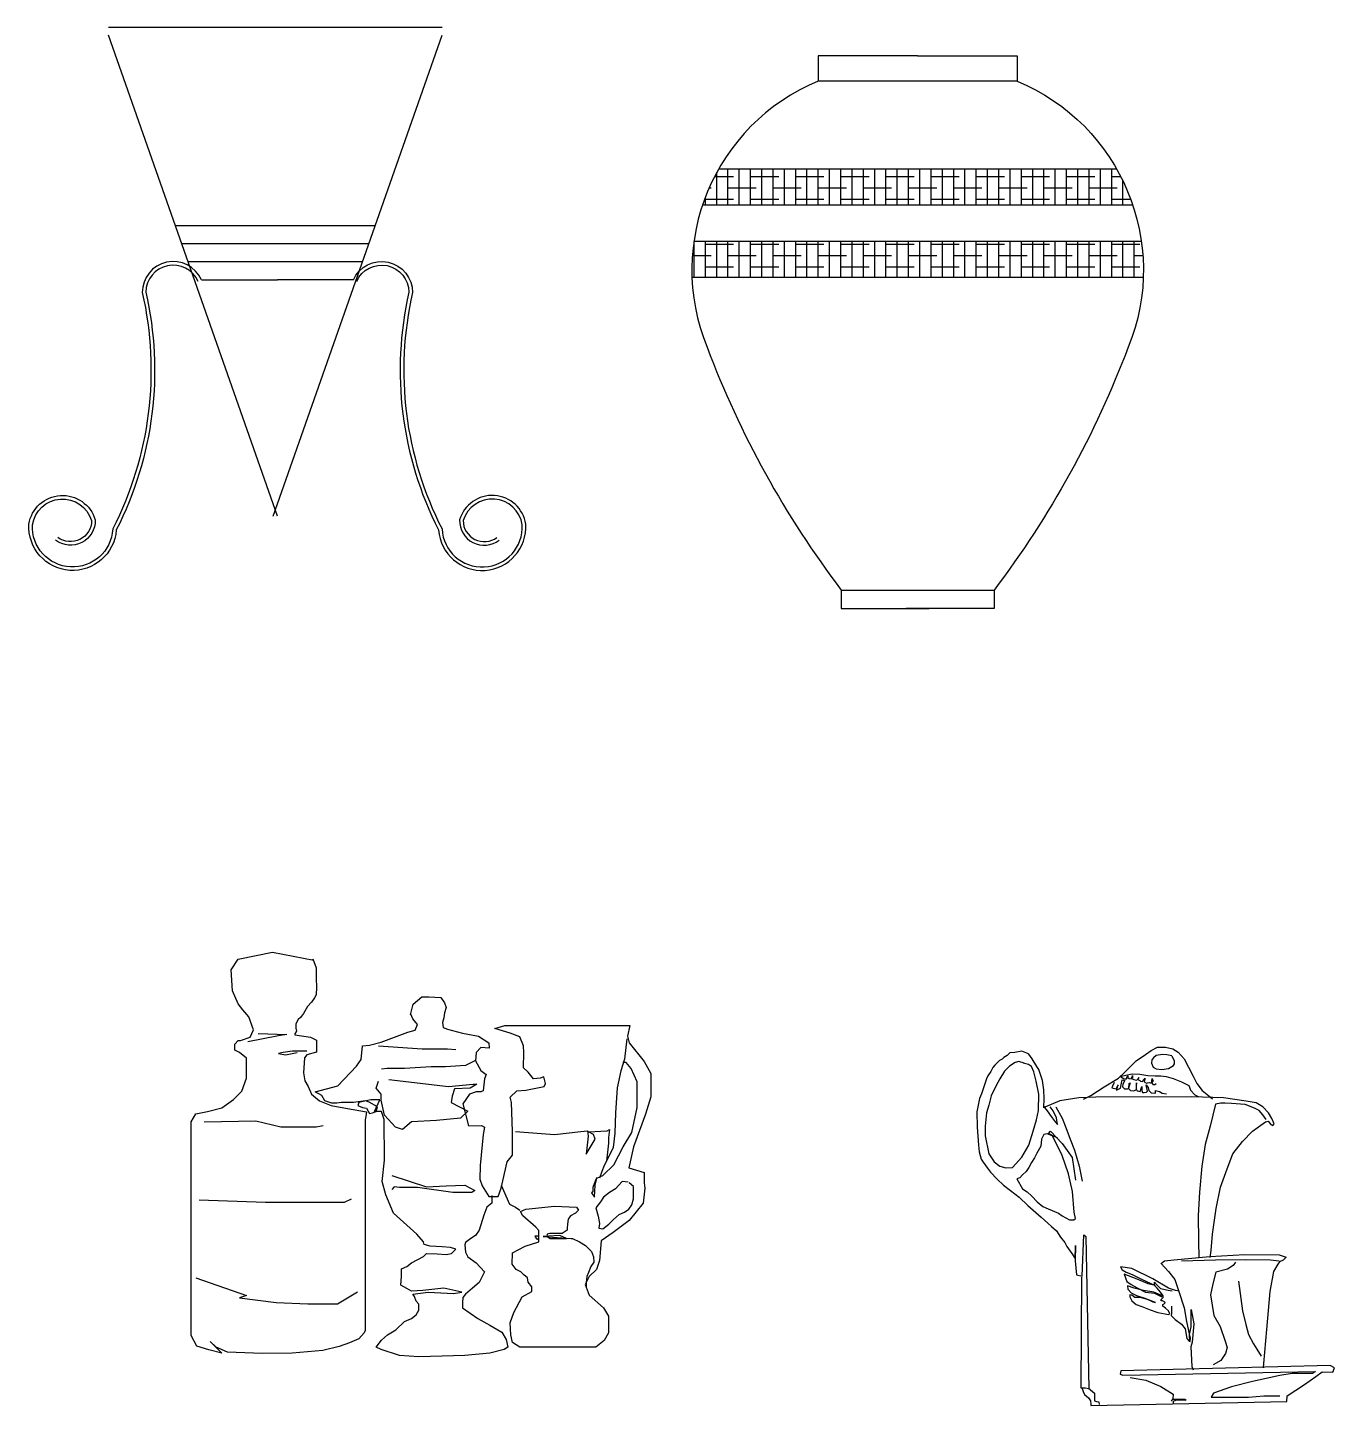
# Model space of a CAD drawing. Header units: millimetres. Extents: x 351279 to 387190, y -1289537 to -1277077.
# Drawn here: x 378369 to 379092, y -1286353 to -1285590 of the extents above; entities that cross this region are included whole.
import ezdxf

# ---------------------------------------------------------------- set-up
doc = ezdxf.new("R2010")
doc.units = ezdxf.units.MM
doc.header["$LTSCALE"] = 20
doc.layers.add('2', color=4, linetype='Continuous')
doc.styles.get("Standard").update_dxf_attribs({"font": 'SimSun.ttf', "height": 85})

# ---------------------------------------------------------------- blocks, each defined once
blk = doc.blocks.new('*X212')
at = {"color": 0}
for p, q in [((-35100, 37934.06), (-35100, 37954.06)), ((-35093.75, 37934.06), (-35093.75, 37954.06)), ((-35087.5, 37934.06), (-35087.5, 37954.06)), ((-35081.25, 37934.06), (-35081.25, 37954.06)), ((-35075, 37934.06), (-35075, 37954.06)), ((-35068.75, 37934.06), (-35068.75, 37954.06)), ((-35062.5, 37934.06), (-35062.5, 37954.06)), ((-35056.25, 37934.06), (-35056.25, 37954.06)), ((-35050, 37934.06), (-35050, 37954.06)), ((-35043.75, 37934.06), (-35043.75, 37954.06)), ((-35037.5, 37934.06), (-35037.5, 37954.06)), ((-35031.25, 37934.06), (-35031.25, 37954.06)), ((-35025, 37934.06), (-35025, 37954.06)), ((-35018.75, 37934.06), (-35018.75, 37954.06)), ((-35012.5, 37934.06), (-35012.5, 37954.06)), ((-35006.25, 37934.06), (-35006.25, 37954.06)), ((-35000, 37934.06), (-35000, 37954.06)), ((-34993.75, 37934.06), (-34993.75, 37954.06)), ((-34987.5, 37934.06), (-34987.5, 37954.06)), ((-34981.25, 37934.06), (-34981.25, 37954.06)), ((-34975, 37934.06), (-34975, 37954.06)), ((-34968.75, 37934.06), (-34968.75, 37954.06)), ((-34962.5, 37934.06), (-34962.5, 37954.06)), ((-34956.25, 37934.06), (-34956.25, 37954.06)), ((-34950, 37934.06), (-34950, 37954.06)), ((-34943.75, 37934.06), (-34943.75, 37954.06)), ((-34937.5, 37934.06), (-34937.5, 37954.06)), ((-34931.25, 37934.06), (-34931.25, 37954.06)), ((-34925, 37934.06), (-34925, 37954.06)), ((-34918.75, 37934.06), (-34918.75, 37954.06)), ((-34912.5, 37934.06), (-34912.5, 37954.06)), ((-34906.25, 37934.06), (-34906.25, 37954.06)), ((-34900, 37934.06), (-34900, 37954.06)), ((-34893.75, 37934.06), (-34893.75, 37954.06)), ((-34887.5, 37934.06), (-34887.5, 37954.06)), ((-34881.25, 37934.06), (-34881.25, 37952.21)), ((-35106.25, 37934.06), (-35106.25, 37947.55)), ((-35100, 37950), (-35105.02, 37950)), ((-35087.5, 37943.75), (-35103.13, 37943.75)), ((-35075, 37950), (-35090.63, 37950)), ((-35062.5, 37943.75), (-35078.13, 37943.75)), ((-35050, 37950), (-35065.63, 37950)), ((-35037.5, 37943.75), (-35053.13, 37943.75)), ((-35025, 37950), (-35040.63, 37950)), ((-35012.5, 37943.75), (-35028.13, 37943.75)), ((-35000, 37950), (-35015.63, 37950)), ((-34987.5, 37943.75), (-35003.13, 37943.75)), ((-34975, 37950), (-34990.63, 37950)), ((-34962.5, 37943.75), (-34978.13, 37943.75)), ((-34950, 37950), (-34965.63, 37950)), ((-34937.5, 37943.75), (-34953.13, 37943.75)), ((-34925, 37950), (-34940.63, 37950)), ((-34912.5, 37943.75), (-34928.13, 37943.75)), ((-34900, 37950), (-34915.63, 37950)), ((-34887.5, 37943.75), (-34903.13, 37943.75)), ((-34880.08, 37950), (-34890.63, 37950)), ((-34877.1, 37943.75), (-34878.13, 37943.75)), ((-35100, 37937.5), (-35110.53, 37937.5)), ((-35075, 37937.5), (-35090.63, 37937.5)), ((-35050, 37937.5), (-35065.63, 37937.5)), ((-35025, 37937.5), (-35040.63, 37937.5)), ((-35000, 37937.5), (-35015.63, 37937.5)), ((-34975, 37937.5), (-34990.63, 37937.5)), ((-34950, 37937.5), (-34965.63, 37937.5)), ((-34925, 37937.5), (-34940.63, 37937.5)), ((-34900, 37937.5), (-34915.63, 37937.5)), ((-34875, 37937.5), (-34890.63, 37937.5)), ((-34875, 37934.06), (-34875, 37938.65)), ((-35112.5, 37894.06), (-35112.5, 37914.06)), ((-35106.25, 37894.06), (-35106.25, 37914.06)), ((-35100, 37894.06), (-35100, 37914.06)), ((-35093.75, 37894.06), (-35093.75, 37914.06)), ((-35087.5, 37894.06), (-35087.5, 37914.06)), ((-35081.25, 37894.06), (-35081.25, 37914.06)), ((-35075, 37894.06), (-35075, 37914.06)), ((-35068.75, 37894.06), (-35068.75, 37914.06)), ((-35062.5, 37894.06), (-35062.5, 37914.06)), ((-35056.25, 37894.06), (-35056.25, 37914.06)), ((-35050, 37894.06), (-35050, 37914.06)), ((-35043.75, 37894.06), (-35043.75, 37914.06)), ((-35037.5, 37894.06), (-35037.5, 37914.06)), ((-35031.25, 37894.06), (-35031.25, 37914.06)), ((-35025, 37894.06), (-35025, 37914.06)), ((-35018.75, 37894.06), (-35018.75, 37914.06)), ((-35012.5, 37894.06), (-35012.5, 37914.06)), ((-35006.25, 37894.06), (-35006.25, 37914.06)), ((-35000, 37894.06), (-35000, 37914.06)), ((-34993.75, 37894.06), (-34993.75, 37914.06)), ((-34987.5, 37894.06), (-34987.5, 37914.06)), ((-34981.25, 37894.06), (-34981.25, 37914.06)), ((-34975, 37894.06), (-34975, 37914.06)), ((-34968.75, 37894.06), (-34968.75, 37914.06)), ((-34962.5, 37894.06), (-34962.5, 37914.06)), ((-34956.25, 37894.06), (-34956.25, 37914.06)), ((-34950, 37894.06), (-34950, 37914.06)), ((-34943.75, 37894.06), (-34943.75, 37914.06)), ((-34937.5, 37894.06), (-34937.5, 37914.06)), ((-34931.25, 37894.06), (-34931.25, 37914.06)), ((-34925, 37894.06), (-34925, 37914.06)), ((-34918.75, 37894.06), (-34918.75, 37914.06)), ((-34912.5, 37894.06), (-34912.5, 37914.06)), ((-34906.25, 37894.06), (-34906.25, 37914.06)), ((-34900, 37894.06), (-34900, 37914.06)), ((-34893.75, 37894.06), (-34893.75, 37914.06)), ((-34887.5, 37894.06), (-34887.5, 37914.06)), ((-34881.25, 37894.06), (-34881.25, 37914.06)), ((-34875, 37894.06), (-34875, 37914.06)), ((-34868.75, 37894.06), (-34868.75, 37914.06)), ((-35112.5, 37906.25), (-35117.29, 37906.25)), ((-35100, 37912.5), (-35115.63, 37912.5)), ((-35087.5, 37906.25), (-35103.13, 37906.25)), ((-35075, 37912.5), (-35090.63, 37912.5)), ((-35062.5, 37906.25), (-35078.13, 37906.25)), ((-35050, 37912.5), (-35065.63, 37912.5)), ((-35037.5, 37906.25), (-35053.13, 37906.25)), ((-35025, 37912.5), (-35040.63, 37912.5)), ((-35012.5, 37906.25), (-35028.13, 37906.25)), ((-35000, 37912.5), (-35015.63, 37912.5)), ((-34987.5, 37906.25), (-35003.13, 37906.25)), ((-34975, 37912.5), (-34990.63, 37912.5)), ((-34962.5, 37906.25), (-34978.13, 37906.25)), ((-34950, 37912.5), (-34965.63, 37912.5)), ((-34937.5, 37906.25), (-34953.13, 37906.25)), ((-34925, 37912.5), (-34940.63, 37912.5)), ((-34912.5, 37906.25), (-34928.13, 37906.25)), ((-34900, 37912.5), (-34915.63, 37912.5)), ((-34887.5, 37906.25), (-34903.13, 37906.25)), ((-34875, 37912.5), (-34890.63, 37912.5)), ((-34867.81, 37906.25), (-34878.13, 37906.25)), ((-35100, 37900), (-35115.63, 37900)), ((-35075, 37900), (-35090.63, 37900)), ((-35050, 37900), (-35065.63, 37900)), ((-35025, 37900), (-35040.63, 37900)), ((-35000, 37900), (-35015.63, 37900)), ((-34975, 37900), (-34990.63, 37900)), ((-34950, 37900), (-34965.63, 37900)), ((-34925, 37900), (-34940.63, 37900)), ((-34900, 37900), (-34915.63, 37900)), ((-34875, 37900), (-34890.63, 37900))]:
    blk.add_line(p, q, dxfattribs=at)
blk = doc.blocks.new('_G27URZ')
at = {"layer": '2'}
for p, q in [((44.56, 292.4), (-65.64, 292.4)), ((99.74, 243.74), (-120.81, 243.74)), ((108.66, 223.74), (-129.73, 223.74)), ((113.37, 203.74), (-134.45, 203.74)), ((114.41, 183.74), (-135.48, 183.74)), ((-52.82, 10.65), (31.75, 10.65))]:
    blk.add_line(p, q, dxfattribs=at)
for points in [[(-10.54, 306.49), (-65.64, 306.49), (-65.64, 292.4, 0.413362), (-127.14, 145.12, 0.07207), (-52.82, 10.65), (-52.82, 0.4), (-4.13, 0.4)], [(-10.54, 306.49), (44.56, 306.49), (44.56, 292.4, -0.413362), (106.07, 145.12, -0.07207), (31.75, 10.65), (31.75, 0.4), (-16.94, 0.4)]]:
    blk.add_lwpolyline(points, format="xyb", dxfattribs=at)
at = {"layer": '2', "color": 5, "xscale": -1}
blk.add_blockref('*X212', (-35003.09, -37710.32), dxfattribs=at)
at = {"flags": 9}
for tag in ['XSIZE', 'YSIZE']:
    blk.add_attdef(tag, (0, 0), '', height=0.5, dxfattribs=at)
blk = doc.blocks.new('_G26TBQ')
at = {"layer": '2'}
for p, q in [((98.22, 266.38), (-86.51, 266.38)), ((7.02, -4.26), (-86.51, 262.18)), ((4.68, -4.26), (98.22, 262.18)), ((61.16, 156.63), (-49.46, 156.63)), ((57.65, 146.63), (-45.94, 146.63)), ((54.14, 136.63), (-42.43, 136.63)), ((-35.07, 126.63), (7.02, 126.63)), ((49.11, 126.63), (7.02, 126.63))]:
    blk.add_line(p, q, dxfattribs=at)
for points in [[(-36.9, 125.82, 0.809822), (-65.8, 119.84, -0.175347), (-82.2, -11.81, -0.990594), (-130.58, -8.62, -0.801585), (-93.87, -6.29, -0.625594), (-115.77, -17.54, -0.625594)], [(-35.07, 126.63, 0.815585), (-67.8, 119.61, -0.176195), (-84.17, -11.27, -0.999502), (-128.6, -8.93, -0.795125), (-95.86, -6.59, -0.617892), (-114.57, -15.94, -3.000024)], [(49.11, 126.63, -0.815585), (81.85, 119.61, 0.176195), (98.22, -11.27, 0.999502), (142.65, -8.93, 0.795125), (109.91, -6.59, 0.617892), (128.62, -15.94, 3.000024)], [(50.94, 125.82, -0.809822), (79.85, 119.84, 0.175347), (96.25, -11.81, 0.990594), (144.62, -8.62, 0.801585), (107.91, -6.29, 0.625594), (129.82, -17.54, 0.625594)]]:
    blk.add_lwpolyline(points, format="xyb", dxfattribs=at)
at = {"flags": 9}
for tag in ['XSIZE', 'YSIZE']:
    blk.add_attdef(tag, (0, 0), '', height=0.5, dxfattribs=at)
blk = doc.blocks.new('A$C3EDA6A25')
at = {"color": 8}
for points in [[(67.41, 220.41), (69.33, 215.46), (69.33, 213.7), (69.33, 209.55), (69.49, 204.75), (69.33, 200.44), (68.37, 198.68), (66.77, 196.44), (64.53, 193.89), (62.29, 190.05), (60.69, 187.81), (59.41, 186.86), (58.13, 184.46), (58.13, 182.06), (58.45, 180.3), (57.49, 178.86), (57.49, 178.22), (66.13, 176.95), (69.49, 175.35), (69.49, 168.64), (64.05, 167.2), (62.77, 165.6), (62.29, 157.32), (63.09, 152.85), (64.85, 149.65), (66.77, 145.5), (71.09, 141.66), (77.64, 139.11), (86.6, 137.51), (97.15, 135.59), (96.83, 133.03), (96.51, 131.12), (96.51, 14.64), (95.87, 13.2), (92.99, 10), (87.71, 7.76), (81.96, 5.69), (73, 3.45), (56.06, 2.01), (39.43, 1.85), (20.24, 2.65), (14, 5.37), (10.64, 8.4), (15.69, 3.23), (17, 1.92), (9.81, 3.88), (3.27, 5.84), (0, 11.72), (0, 130.02), (2.62, 134.59), (9.16, 135.9), (17, 137.86), (23.54, 142.43), (28.12, 147.01), (30.74, 154.2), (30.74, 162.04), (30.74, 165.31), (26.81, 168.58), (24.2, 169.88), (24.2, 173.15), (26.16, 175.11), (27.47, 175.11), (32.7, 177.07), (34.66, 180.99), (32.04, 188.18), (28.77, 192.1), (26.16, 195.37), (22.89, 202.56), (22.23, 214.32), (26.16, 220.21), (45.12, 224.13), (68.01, 219.55)], [(121.45, 189.39), (123.1, 195.35), (127.74, 199.32), (131.72, 199.32), (138.34, 198.99), (140.33, 196.01), (141.32, 193.36), (140.33, 190.38), (140, 187.73), (139.34, 185.08), (139.67, 182.43), (141.99, 181.44), (150.27, 179.12), (159.21, 177.47), (164.84, 173.82), (165.18, 170.84), (160.54, 171.18), (157.89, 168.53), (157.56, 163.89), (160.54, 158.59), (163.52, 156.28), (162.52, 153.96), (162.19, 150.65), (161.86, 147.34), (160.54, 146.67), (157.89, 146.67), (154.24, 145.35), (150.6, 140.05), (153.58, 127.8), (160.87, 128.13), (162.52, 127.14), (161.86, 123.17), (160.21, 105.95), (159.88, 98.34), (161.2, 94.69), (164.84, 88.73), (170.14, 88.73), (171.8, 93.37), (175.11, 107.94), (178.1, 111.58), (178.1, 124.82), (177.43, 140.72), (176.77, 143.69), (180.41, 147.34), (185.38, 147.67), (195.65, 149.65), (196.32, 151.31), (195.32, 154.95), (193.33, 154.29), (189.69, 153.96), (186.71, 157.6), (184.06, 159.92), (184.39, 168.53), (184.06, 172.17), (182.07, 177.14), (176.77, 179.12), (168.16, 181.77), (173.79, 183.43), (243.03, 183.43), (241.7, 177.47), (242.69, 173.82), (250.98, 163.56), (254.62, 156.94), (254.62, 144.03), (251.64, 134.42), (245.01, 116.21), (242.36, 104.63), (250.98, 101.98), (250.98, 96.35), (251.31, 93.37), (250.31, 85.09), (242.69, 75.49), (233.75, 68.87), (227.13, 64.23), (226.13, 53.31), (224.47, 48.34), (220.5, 44.37), (218.18, 40.06), (220.5, 34.1), (228.45, 27.15), (231.1, 22.51), (231.1, 13.24), (228.78, 8.94), (224.14, 5.3), (182.07, 5.3), (178.1, 7.95), (177.1, 12.25), (176.77, 18.87), (178.76, 24.5), (183.4, 33.11), (188.7, 36.09), (188.7, 38.74), (186.71, 41.39), (186.38, 43.7), (184.39, 45.36), (182.73, 47.02), (180.08, 48.34), (177.76, 51.32), (178.1, 57.61), (185.05, 61.25), (192.67, 63.57), (192.67, 66.88), (190.35, 66.88), (191.35, 65.23), (192.34, 64.89), (192.67, 66.88), (192.67, 69.86), (191.01, 71.85), (183.73, 78.14), (182.4, 80.46), (185.38, 81.78), (201.28, 83.44), (213.54, 82.77), (214.54, 81.12), (212.88, 79.46), (210.23, 78.14), (208.9, 76.15), (208.57, 73.5), (208.24, 71.18), (208.24, 70.19), (205.59, 68.21), (201.28, 68.21), (198.63, 68.21), (197.31, 67.87), (196.98, 66.88), (198.97, 65.56), (204.6, 65.56), (207.91, 65.56), (204.27, 67.21), (194.99, 66.55), (210.56, 65.56), (211.22, 65.56), (215.2, 63.57), (218.51, 61.58), (221.82, 58.27), (222.82, 55.29), (223.15, 52.31), (221.49, 50), (220.17, 46.68), (219.17, 44.37), (218.84, 41.06), (218.84, 38.41)], [(166.5, 89.4), (166.5, 85.09), (163.85, 82.77), (162.19, 78.47), (159.54, 70.19), (157.56, 67.21), (154.91, 65.56), (151.92, 63.24), (151.59, 61.91), (151.92, 57.94), (153.25, 55.29), (157.89, 51.98), (162.52, 47.02), (159.54, 41.06), (155.9, 38.08), (151.92, 34.76), (150.6, 32.78), (150.27, 30.13), (150.27, 27.15), (158.88, 21.19), (165.51, 17.55), (172.13, 13.58), (174.45, 9.6), (175.44, 5.3), (173.46, 3.97), (165.51, 1.99), (151.59, 0.66), (139, 0.33), (126.08, 0), (115.48, 0.66), (105.21, 3.97), (102.56, 5.3), (105.55, 9.27), (108.86, 12.25), (113.5, 14.9), (118.13, 19.53), (122.11, 21.19), (124.76, 23.18), (126.08, 25.83), (126.08, 29.14), (124.76, 30.79), (123.77, 33.44), (122.77, 34.76), (131.38, 35.76), (145.3, 35.1), (149.94, 35.76), (140, 38.08), (128.4, 36.75), (122.11, 36.42), (119.46, 37.74), (116.15, 39.73), (116.48, 44.37), (116.48, 48.67), (119.46, 50), (122.11, 51.98), (128.73, 55.62), (130.39, 57.28), (136.35, 56.95), (141.32, 56.62), (144.31, 57.28), (146.62, 59.6), (143.64, 60.59), (139, 60.92), (132.38, 61.25), (129.07, 62.25), (128.73, 63.57), (125.09, 67.87), (112.17, 79.46), (107.86, 89.73), (105.88, 97.01), (107.2, 108.93), (106.87, 131.44), (105.55, 135.75), (101.57, 135.75), (104.55, 142.37), (99.58, 142.37), (92.96, 140.72), (92.29, 139.06), (94.94, 138.07), (97.26, 137.73), (98.92, 134.76), (100.58, 135.09), (102.56, 135.75), (103.23, 138.4), (98.59, 141.05), (96.6, 141.71), (89.97, 140.72), (83.35, 140.72), (80.7, 140.38), (78.05, 140.38), (74.07, 141.71), (72.42, 144.69), (68.77, 146.67), (81.36, 149.99), (91.63, 160.91), (94.28, 164.55), (94.94, 172.17), (98.92, 172.5), (105.21, 174.16), (120.12, 179.78), (124.1, 180.78), (125.42, 184.09), (122.77, 187.07), (121.78, 189.72)], [(37.27, 179.03), (52.97, 178.38), (48.39, 177.73), (31.39, 174.46)], [(241.37, 176.14), (240.04, 164.89), (238.06, 158.26), (236.07, 148.99), (235.08, 135.09), (234.74, 123.83), (233.75, 115.88), (231.1, 110.59), (228.78, 105.95), (227.46, 102.64), (226.13, 99)], [(64.09, 169.23), (56.24, 169.23), (51.01, 168.58), (48.39, 167.92), (52.31, 167.27), (58.85, 168.58)], [(103.89, 172.17), (128.07, 170.51), (141.99, 170.51), (146.62, 170.18)], [(157.22, 163.89), (151.92, 161.24), (140.99, 160.58), (133.04, 160.58), (118.13, 159.59), (108.53, 159.59), (105.55, 159.26)], [(224.81, 99.33), (223.81, 97.34), (222.49, 93.7), (222.49, 91.38), (221.82, 90.72), (223.48, 88.4), (223.81, 95.02), (224.81, 99), (228.12, 100.32), (234.08, 106.28), (239.38, 116.21), (244.02, 124.16), (247, 138.07), (247, 152.3), (243.69, 159.59), (241.04, 162.9), (239.05, 162.9)], [(109.52, 153.63), (142.65, 149.65), (156.23, 150.98), (158.22, 150.98), (154.57, 148.66), (145.96, 148.33), (144.64, 144.36), (143.97, 140.72), (153.25, 136.08), (149.27, 132.11), (136.02, 130.78), (122.11, 130.12), (117.14, 125.82), (113.16, 127.14), (107.2, 133.76), (105.21, 142.04), (105.21, 145.35), (102.56, 148.66), (103.89, 152.63)], [(7.19, 130.02), (35.97, 130.67), (49.7, 127.4), (69.32, 127.4), (73.24, 128.06)], [(179.75, 124.82), (201.28, 123.17), (215.86, 124.82), (219.5, 125.15), (219.84, 122.17), (218.84, 112.24), (223.81, 120.52), (222.82, 123.17), (220.17, 124.49), (230.44, 125.15), (231.76, 125.82), (231.1, 121.51), (231.1, 118.2), (230.11, 108.27)], [(111.18, 100.32), (130.39, 94.03), (141.32, 94.69), (151.59, 95.02), (157.22, 92.04), (155.57, 91.05), (144.97, 91.05), (125.42, 93.7), (115.48, 93.7), (112.5, 94.03), (111.18, 92.71)], [(171.8, 95.02), (176.44, 84.43), (179.75, 82.77), (182.07, 81.12)], [(242.03, 96.68), (238.72, 97.01), (235.08, 93.04), (231.76, 91.05), (228.45, 88.4), (226.79, 85.75), (224.14, 82.44), (225.47, 77.81), (226.13, 73.83), (225.8, 71.18), (228.12, 70.85), (231.43, 73.5), (233.75, 75.82), (237.06, 78.8), (240.04, 80.12), (242.36, 81.78), (244.02, 84.1), (245.01, 87.41), (245.01, 91.38), (245.01, 94.36), (242.69, 96.35)], [(4.58, 86.88), (41.2, 85.58), (67.35, 85.58), (85.01, 85.58), (88.93, 87.54)], [(2.62, 43.75), (30.74, 33.94), (26.81, 32.64), (47.08, 30.02), (64.74, 29.37), (81.09, 29.37), (92.2, 35.91)]]:
    blk.add_lwpolyline(points, dxfattribs=at)
blk = doc.blocks.new('_G40VHV')
at = {"color": 8}
blk.add_blockref('A$C3EDA6A25', (-245.47, -4.79), dxfattribs=at)
at = {"flags": 9}
for tag in ['XSIZE', 'YSIZE']:
    blk.add_attdef(tag, (0, 0), '', height=0.5, dxfattribs=at)
blk = doc.blocks.new('A$C11C16A63')
at = {"color": 8}
for points in [[(55.3, 390), (49.8, 392.2), (42, 390.9), (36.5, 390.4), (33.5, 387.4), (30, 385.3), (27.9, 383.6), (24.9, 381.9), (22.3, 379.3), (19.7, 376.7), (17.6, 374.1), (15.4, 369.9), (12, 365.1), (10.7, 361.7), (6.4, 348.4), (5.1, 345), (3, 339.8), (0, 325.3), (0.4, 308.1), (1.7, 288.4), (2.6, 280.7), (4.7, 272.9), (6.9, 269.5), (11.6, 262.7), (15, 258.4), (22.3, 250.6), (29.6, 243.8), (37.3, 238.2), (46.8, 230.5), (56.6, 221.5), (71.2, 208.6), (78.5, 201.8), (82.8, 198.3), (88, 193.2), (92.7, 186.3), (97.4, 180.3), (99.5, 176), (105.1, 168.3), (108.6, 163.2), (109.4, 171.3), (109.4, 177.3), (109, 160.2), (110.3, 144.7), (116.7, 143), (118.4, 188.9), (120.6, 187.2), (124, 18.4), (120.1, 19.3), (118.4, 19.3), (115.4, 19.3), (116.3, 141.9)], [(258.3, 164), (259.6, 171.7), (260.9, 189.7), (265.2, 218), (269.9, 241.6), (277.2, 262.2), (283.6, 278.5), (294.3, 292.2), (305.1, 303.8), (319.7, 314.1), (322.7, 314.9), (325.7, 311.1), (327.8, 310.2), (329.1, 311.9), (326.5, 317.9), (323.1, 323.9), (316.6, 330.8), (309.4, 335.1), (298.2, 336.8), (273.3, 340.7), (238.1, 341.9), (131.7, 341.5), (112.8, 340.7), (91.8, 337.2), (75.1, 330.4), (74.2, 329.5), (74.7, 339.8), (74.2, 349.7), (72.5, 360), (68.7, 372), (66.5, 375.4), (61.4, 384), (57.5, 389.2), (55.3, 390)], [(118, 339.2), (126.2, 343.4), (140.9, 353), (157, 362.6), (163.7, 369.1), (176.3, 381.5), (186.6, 388.6), (193.1, 393.2), (200, 396.6), (208.8, 396.6), (217.2, 395.1), (223, 391.3), (229.5, 383.8), (234.4, 374.8), (239.6, 364.7), (243.6, 356.6), (249.5, 348.8), (253.2, 345.9), (258.7, 341.5), (261, 339.6)], [(215.9, 387.2), (210.5, 388.4), (205.7, 388.6), (198.7, 387.4), (195.6, 384.8), (193.9, 382.8), (193.3, 379), (195.2, 374.6), (198.7, 372.7), (204.8, 371.9), (212.4, 373.1), (217.6, 376.3), (218.9, 378.4), (218.9, 381.7), (217.2, 384.8), (216.3, 386.7)], [(52.3, 378.9), (46.3, 381), (42.5, 379.7), (36, 375.9), (30.5, 370.3), (25.3, 361.7), (21, 353.6), (15.9, 342.8), (13.3, 332.5), (10.7, 324), (9, 309.4), (9, 298.7), (13.3, 278.5), (19.3, 269.9), (25.3, 264.8), (32.2, 263.1), (39.5, 263.5), (49.8, 275.1), (57.5, 288.4), (62.2, 303.8), (66.1, 316.3), (68.2, 326.5), (68.7, 344.6), (65.6, 359.1), (63.1, 369.4), (60.5, 375.4), (57.1, 377.6), (51.1, 378.9)], [(160, 364.5), (165, 365.8), (172.1, 367.3), (180.3, 367), (189.3, 365.4), (197.5, 364.9), (203.6, 364.9), (209.8, 364.1), (217.4, 362), (226.8, 358.2), (234.6, 354.3), (235.4, 352.4), (236.5, 349.2), (241.3, 344), (245.1, 342.1)], [(152.2, 357.8), (150.3, 353.4), (149.5, 351.8), (154.1, 350.5), (154.7, 351.1), (156.6, 354.9), (155.8, 354.1), (154.7, 349), (157, 350.3), (158.9, 351.3), (160.8, 360.5), (163.7, 359.9), (161.6, 355.7), (161.2, 352.8), (163.5, 350.7), (166.7, 350.5), (168.3, 351.5), (168.6, 356.6), (169.8, 357.2), (168.3, 353), (167.9, 350.9), (170, 348.8), (173.8, 348.4), (176.7, 349.9), (176.9, 357.2), (176.3, 353.8), (176.3, 350.5), (177.6, 348.4), (179.2, 348), (180.9, 347.8), (182.2, 352.2), (182.6, 353.2), (182.6, 348.8), (183.4, 346.7), (185.1, 346.5), (188, 346.9), (188.9, 348), (187.4, 355.1), (189.7, 352), (190.6, 348.8), (193.1, 346.1), (197.7, 345.7), (197.7, 348.8), (202.1, 347.8), (205.4, 345.7), (210.1, 345)], [(159.3, 363.9), (163.1, 361.6), (165.8, 361.6), (166.3, 364.1), (167.1, 364.9), (167.1, 363.1), (168.6, 362.2), (170.9, 361.6), (172.1, 363.7), (172.5, 365.4), (172.5, 362.6), (171.9, 361.6), (174, 361), (176.3, 360.3), (178.4, 360.8), (179.7, 363.1), (178.6, 362.2), (178.2, 361), (180.5, 359.7), (181.3, 359.3), (183.4, 358.9), (185.3, 360.8), (186.2, 362.6), (186.2, 361), (185.5, 359.7), (185.1, 358.5), (187.8, 357), (189.1, 357.2), (191, 357.8), (193.3, 357), (194.3, 362.2), (195.2, 359.3), (193.9, 358.5), (195, 355.5), (196.2, 355.3), (197.1, 355.3), (198.5, 356.6)], [(73.8, 331.3), (77.7, 326.1), (82.4, 320.1), (86.7, 314.1), (89.2, 311.1), (88, 318.4), (84.5, 326.1), (81.1, 330.8)], [(87.5, 330.8), (94.4, 318), (98.7, 307.7), (103.4, 294.8), (108.1, 282.8), (113.3, 264.8), (116.7, 248.5)], [(320.5, 316.7), (316.6, 321.8), (312.8, 326.5), (307.6, 329.1), (297.3, 333.4), (281.9, 334.3), (275, 334.7), (270.3, 334.7), (264.3, 333.8), (258.3, 309.4), (252.7, 288.8), (249.3, 264.8), (246.7, 236.1), (245, 210.3), (245.4, 182), (245.9, 164)], [(89.2, 296.5), (77.7, 300.8), (74.2, 300), (71.7, 294.8), (70.8, 287.1), (66.5, 279.4), (63.9, 274.2), (60.5, 269.1), (57.5, 263.5), (54.5, 259.2), (50.6, 255.4), (47.6, 251.9), (44.2, 251.1), (50.6, 239.9), (55.8, 236.5), (60.9, 231.8), (66.9, 225.3), (72.9, 220.2), (78.9, 217.6), (90.5, 212.9), (94.4, 209.9), (102.5, 205.6), (107.3, 205.6), (109.4, 206.9), (107.7, 214.2), (106, 236.9), (101.3, 256.6), (94.4, 276.8), (83.7, 298.7), (79.4, 301.2), (81.5, 303.8), (94.4, 290.1), (105.6, 274.7), (109.4, 249.4)], [(224, 126.5), (220.1, 127.4), (212.4, 129.9), (194.8, 140.2), (171.6, 151.8), (159.2, 153.5), (160.9, 150.1), (165.2, 147.5), (172.1, 144.9), (182.4, 139.8), (197.4, 132.9), (189.6, 134.7), (177.6, 139.8), (167.8, 143.7), (163, 145.4), (166, 137.2), (170.8, 133.8), (177.6, 130.4), (186.6, 125.6), (196.9, 124.4), (204.7, 120.1), (203.8, 122.2), (196.1, 125.6), (184.5, 127.4), (174.2, 129.9), (166.9, 132.5), (167.3, 128.6), (170.8, 124.8), (176.8, 121.8), (187.1, 118.4), (194.8, 114.9), (197.8, 114.1), (190.1, 117.1), (181.1, 119.6), (175.1, 119.6), (171.6, 122.2), (169.5, 122.6), (169.5, 120.1), (171.6, 115.8), (176.3, 111.9), (182.8, 109.4), (191.8, 105.9), (200.4, 102.9), (208.5, 101.6), (212, 100.8), (213.7, 101.6), (212.4, 104.6), (209, 107.6), (206, 109.8), (206, 111.9), (208.5, 113.2), (208.1, 114.5), (205.5, 115.8), (204.2, 115.8), (204.2, 117.5), (206.4, 119.6), (206.4, 121.4), (203.4, 125.6), (199.5, 129.9), (196.9, 132.9), (196.9, 136.4), (199.9, 132.9), (203.4, 129.5), (212, 127.8), (216.2, 126.9)], [(203.8, 157.4), (212.4, 148.4), (219.3, 139.4), (223.5, 126.1), (229.5, 108.1), (232.1, 93.1), (235.1, 79.3), (236.4, 75), (236, 70.8), (235.6, 78.5), (237.3, 87.1), (237.3, 106.3), (240.3, 90.5), (238.6, 69.9), (236.8, 64.8), (238.1, 43.3), (239.4, 39.5)], [(204.7, 157.8), (207.7, 160), (218, 161.2), (257.9, 165.1), (296.9, 167.2), (334.7, 166.8), (342.4, 164.2), (339.4, 160.8), (335.1, 159.1), (333.4, 156.5), (328.7, 148.4), (324.4, 126.1), (320.9, 84), (317.5, 46.3), (317.1, 41.6)], [(226.5, 160), (264.3, 161.2), (297.3, 161.7), (325.2, 161.2), (334.7, 160)], [(286.6, 158.7), (284, 154.8), (277.6, 150.9), (264.7, 147.5), (261.3, 134.7), (258.7, 122.6), (262.6, 99.5), (269.5, 87.5), (275, 71.2), (277.2, 64.3), (275.5, 57.5), (270.3, 49.7), (261.7, 45)], [(289.6, 137.7), (294.3, 104.6), (297.8, 89.6), (300.8, 78.5), (306.4, 68.2), (310.2, 62.2), (314.9, 54.5)], [(215.4, 109.8), (215.4, 102.1), (215, 99.5), (219.7, 95.2), (226.5, 90.1), (230.8, 84.9), (232.6, 74.2), (235.1, 71.2), (236.4, 70.8)], [(116.3, 19.7), (117.6, 15.4), (119.3, 12), (123.6, 8.6), (125.7, 5.1), (126.1, 1.3), (126.1, 0), (343.3, 4.3), (343.7, 10.7), (363, 23.2), (375.4, 32.2), (382.3, 37.3), (394.3, 36.9), (396, 41.6), (391.3, 44.2), (159.6, 38.2), (158.8, 34.7), (161.8, 33.4), (375, 37.7), (371.6, 35.2), (349.3, 35.2), (335.5, 33), (305.1, 26.6), (281.9, 20.6), (262.2, 13.7), (259.6, 9), (300.8, 9), (317.9, 10.7), (335.5, 10.7)], [(169.9, 30.9), (187.1, 27.9), (203.8, 21), (217.5, 12.4), (217.1, 7.3), (215, 4.7)], [(123.6, 19.3), (130.4, 13.7), (130.4, 9.4), (130.4, 5.1), (132.6, 4.3), (135.2, 3.9), (135.6, 0.9)], [(216.7, 6.9), (230.4, 6.9), (231.7, 6), (220.1, 5.6), (217.5, 4.3), (217.5, 2.6)]]:
    blk.add_lwpolyline(points, dxfattribs=at)
blk = doc.blocks.new('_G41WUN')
at = {"color": 8, "xscale": 0.5, "yscale": 0.5, "zscale": 0.5}
blk.add_blockref('A$C11C16A63', (-145.2, -50.32), dxfattribs=at)
at = {"flags": 9}
for tag in ['XSIZE', 'YSIZE']:
    blk.add_attdef(tag, (0, 0), '', height=0.5, dxfattribs=at)

msp = doc.modelspace()

# ---------------------------------------------------------------- block references
for name, p in [('_G26TBQ', (378499.976, -1285856.095)), ('_G27URZ', (378872.108, -1285911.879)), ('_G40VHV', (378704.649, -1286320.963)), ('_G41WUN', (379039.568, -1286302.369))]:
    msp.add_blockref(name, p)

doc.saveas('drawing.dxf')
